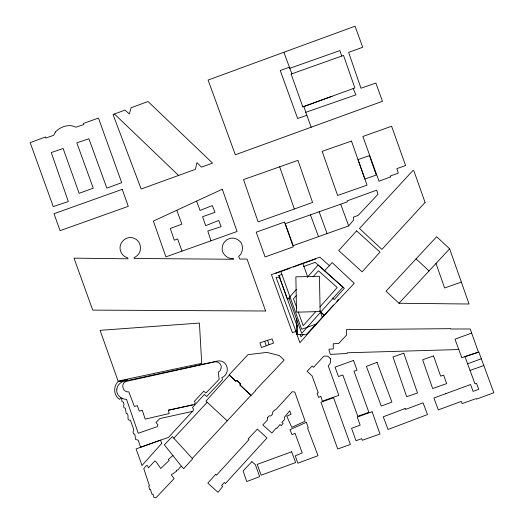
<?xml version="1.0" encoding="UTF-8"?>
<svg xmlns="http://www.w3.org/2000/svg" width="524" height="524" viewBox="0 0 524 524"><rect width="100%" height="100%" fill="white"/><g stroke="black" fill="none" stroke-linecap="round" stroke-linejoin="round"><path stroke-width="0.79" d="M121.712 398.155L121.941 401.535L123.474 402.222L124.024 404.528L123.631 405.674L123.9 407.692L125.426 408.281L126.146 413.371L127.483 413.764L128.039 415.689L128.007 419.043L129.055 420.202L130.397 420.215L133.666 429.359L133.063 432.32L133.62 433.957L134.819 434.082L135.585 439.44L138.257 440.232L140.589 447.254L168.499 437.363L192.413 411.425M120.749 397.572L119.76 399.406C113.642 395.908 112.961 386.391 118.11 381.649L127.542 379.795L127.686 380.47M348.683 225.903L353.752 219.87L353.274 217.198L358.18 215.371L377.987 194.286L376.677 190.166L347.143 200.888L347.386 201.851L285.285 223.683L293.224 245.632L348.683 225.903L340.705 204.203M296.466 289.379L288.881 297.887L301.7 333.421L342.925 287.172L318.134 265.072L307.3 277.222M296.204 295.733L293.492 298.778L296.82 308.001M313.031 276.855L318.461 270.764L337.233 287.499L319.948 306.894M315.625 311.741L303.193 325.686L298.202 311.846M303.108 334.554L301.031 336.886L300.2 334.581M333.519 304.981L299.911 342.689L295.752 331.161M336.801 301.307L338.602 299.283M173.817 438.208L207.209 402.268M192.295 458.421L250.983 395.306L239.887 384.937L240.699 384.013L236.763 380.286L235.918 381.23L229.093 374.876L248.016 354.63L266.971 352.416L279.279 355.521L284.165 360.073L255.463 390.288L255.725 390.531L251.147 395.437L239.887 384.937L240.739 384.033L236.756 380.326L235.918 381.315L229.302 375.112L205.958 401.115L227.2 420.844M398.993 303.265L449.638 248.802L436.656 236.724L386.005 291.187L398.993 303.265L469.059 304.012L449.638 248.802M324.395 270.941L332.177 262.629L354.25 283.301L306.114 334.705L297.134 334.613L276.063 277.34L280.065 277.248M173.012 455.461L168.342 459.489L169.2 460.419L160.757 468.522L156.309 462.057L154.888 460.917L148.482 467.775L147.565 465.685L146.366 465.613L143.753 468.594L149.451 485.846L148.711 486.161L149.661 489.593L150.309 489.265L152.104 494.453L153.015 494.106L153.912 497.44L155.969 497.8L174.106 478.595L171.269 474.816L176.719 471.063L176.274 470.323L178.258 469.727L179.745 467.585L181.448 466.268L183.675 468.685L192.649 458.814L172.304 436.544L164.346 444.85L181.448 466.268M332.105 96.246L302.813 106.909L291.154 74.074L291.855 73.779L283.884 52.256L355.069 26.2L362.719 47.258L348.63 52.38L360.957 88.215L375.872 83.067L382.481 101.289L235.315 154.79L208.094 80.061L283.884 52.256M114.442 113.99L113.033 114.52L141.166 189.02L195.406 169.344L196.965 162.623L201.471 167.149L212.567 163.121L148.023 101.532L131.105 107.754L129.317 113.963L124.994 110.086L114.442 113.99L178.586 175.448M471.417 333.14L454.996 339.185L461.808 357.696L478.425 352.167L470.211 328.987L450.719 329L450.725 328.659L346.475 329.609L346.6 335.052L338.727 343.489L333.225 343.77L333.329 348.919L329.092 349.148L329.052 350.366L330.402 354.421L347.229 353.438L347.209 352.776L458.801 349.534M467.605 363.813L481.327 358.783M289.228 67.269L280.235 70.53L297.639 118.49L306.874 115.326L311.191 127.273M302.813 106.909L354.872 87.953L343.515 55.42L291.154 74.074M275.768 273.39L290.139 268.196M293.165 267.102L295.431 266.277M296.191 266.009L315.854 258.895M297.429 326.911L278.879 275.48L281.945 274.373M303.409 266.611L315.186 262.354L344.32 288.318L334.26 299.604L332.452 297.999M289.752 298.346L287.434 299.184L278.879 275.48M296.669 331.083L292.379 332.635L271.439 274.583L319.85 257.12L329.662 265.865M316.692 323.865L301.68 329.275L280.746 271.229M294.344 209.017L312.566 202.454L297.953 160.351L243.536 179.588L258.09 221.875L294.344 209.017L279.685 166.822M470.041 370.435L483.816 365.542M289.615 68.369L339.866 50.599L341.733 56.055M266.225 345.683L273.521 343.141L272.113 338.884L267.594 340.331M461.349 282.089L444.614 287.971L436.001 263.474M306.848 115.339L305.754 112.326L355.907 94.851L353.189 88.569M264.718 341.275L266.271 345.827L261.417 347.491L260.009 342.827L267.581 340.292L269.113 344.661M192.216 404.993L194.43 404.338L195.21 402.622L194.456 401.273L203.744 391.199L205.952 393.039L219.124 379.363L218.331 372.164L220.165 370.645L221.154 368.162L221.266 366.152C220.486 363.204 217.526 361.246 214.499 361.868L126.441 381.348L124.24 382.382C120.802 386.031 123.788 392.587 128.845 391.919L134.367 406.447L137.439 405.707L139.214 411.098L142.292 410.266L145.174 419.115L169.114 413.587L168.407 410.272L192.216 404.993L168.387 410.168M127.542 379.795L118.11 381.649M265.445 310.994L92.715 310.116L74.008 258.142L128.059 258.804L127.712 257.867A2.188 2.188 0 0 0 126.526 257.356A11.168 11.168 0 0 1 125.341 256.845A10.631 10.631 0 0 1 121.706 253.465A10.297 10.297 0 0 1 120.166 249.214A9.976 9.976 0 0 1 120.54 244.76A10.69 10.69 0 0 1 122.544 241.368A11.024 11.024 0 0 1 125.701 238.721A9.851 9.851 0 0 1 129.376 237.575A9.923 9.923 0 0 1 133.175 237.962A10.126 10.126 0 0 1 136.823 239.913A10.166 10.166 0 0 1 139.803 244.21A11.024 11.024 0 0 1 140.432 247.695A10.762 10.762 0 0 1 139.888 251.54A10.022 10.022 0 0 1 138.113 254.618A13.48 13.48 0 0 1 135.546 256.826L134.792 257.291A0.976 0.976 0 0 0 134.033 257.762L134.17 258.45L233.704 259.275L233.449 258.561A1.055 1.055 0 0 0 232.466 258.561L231.484 258.568A10.539 10.539 0 0 1 224.698 254.972A10.172 10.172 0 0 1 222.72 251.815A9.773 9.773 0 0 1 222.242 247.524A10.493 10.493 0 0 1 225.543 240.889A10.244 10.244 0 0 1 229.329 238.617A9.89 9.89 0 0 1 233.946 238.25A10.578 10.578 0 0 1 238.001 239.868A10.008 10.008 0 0 1 241.171 242.966A9.864 9.864 0 0 1 242.429 247.472A11.397 11.397 0 0 1 241.905 251.507A10.572 10.572 0 0 1 240.136 254.998L239.403 255.725A2.116 2.116 0 0 0 238.669 256.452L239.743 259.072L247.02 259.039L265.589 310.994M320.177 311.551L324.291 315.297M416.056 258.869L429.045 270.947M320.426 311.793L324.238 315.356M310.404 214.853L318.52 236.632M196.579 201.105L200.05 210.438L212.318 205.572L215.03 212.331L202.585 216.707L205.644 225.667L218.763 220.453L221.108 226.669L207.799 231.012L210.969 240.804M319.136 211.781L327.087 233.586M176.811 210.242L181.861 224.167L170.3 228.477L174.269 240.175L177.656 238.964L181.998 251.134M302.793 263.271L307.752 277.026M319.876 310.634L322.358 317.511M304.012 106.523L305.754 112.326M296.715 318.585L297.134 334.613L296.918 324.847M267.43 417.844L267.378 420.071L262.799 424.925L271.864 433.021L276.194 428.023L276.731 428.527L279.986 424.525L281.296 425.639L283.15 423.418L281.879 422.265L284.303 419.907L284.447 417.202L289.733 410.796L291.069 414.281L286.779 416.187L291.776 427.374L305.138 421.132L294.776 392.057L292.209 391.697L275.775 409.689L274.425 410.135L272.69 412.074L272.473 414.17L270.934 415.886L269.146 415.886L267.43 417.844M116.885 389.024C115.594 394.696 121.227 399.347 126.539 399.373L138.231 433.237L157.187 426.706L157.881 424.702L155.982 422.475L159.761 418.584L192.727 411.327L193.317 410.371L193.232 408.641L192.406 407.613L204.386 394.441L206.685 396.498L222.294 379.893L221.927 377.365L222.693 377.287C231.575 372.151 226.591 358.226 216.327 361.311L122.904 381.505C119.904 382.861 117.193 385.625 116.885 389.024M330.637 358.776L330.428 362.811L328.293 365.975L338.838 395.397L322.404 401.122L320.793 396.295L318.618 397.467L317.053 393.223L318.264 392.771L312.062 375.846L307.103 371.352L312.121 365.981L313.529 367.344L323.917 356.104L327.736 356.176L330.637 358.776M55.433 131.976L53.671 135.316L45.83 138.035L45.549 136.96L30.169 142.62L53.245 206.554L68.33 201.563L51.254 152.556L63.122 148.502L79.137 193.284L93.265 188.188L76.812 142.842L88.916 138.781L106.85 188.123L121.692 182.686L98.453 118.07L83.467 123.409L83.847 124.529L75.856 127.221C69.083 123.592 60.398 126.618 55.433 131.976M161.739 443.409L142.011 465.489L136.089 448.904L160.534 440.088L161.739 443.409M215.731 474.286L207.825 483.089L217.997 492.337L222.726 486.449L221.6 485.453L224.377 482.493L225.405 483.541L266.998 437.946L257.382 429.136L248.127 438.902L248.979 439.636L216.523 475.17L215.731 474.286M356.608 230.855L338.701 250.557L362.104 271.832L380.011 252.129L356.608 230.855M425.062 202.447L381.924 249.404L359.471 228.477L412.951 170.49L413.881 170.817L425.062 202.447M251.88 461.69L243.09 470.919L246.719 481.569L259.635 476.644L255.365 464.624L251.88 461.69M222.307 189.216L153.375 221.062L165.912 256.871L237.071 231.497L222.307 189.216M306.35 422.324L289.936 429.7L292.019 434.645L295.064 433.315L302.237 452.952L295.261 455.828L297.815 463.216L318.022 455.684L307.536 428.01L308.256 427.702L306.35 422.324M405.111 408.517L383.247 416.803L388.048 429.484L427.492 414.55L423.045 402.805L405.471 409.46L405.111 408.517M390.563 176.883L379.016 181.199L362.863 136.476L391.611 126.245L405.596 165.551L396.865 168.61L398.299 173.156L390.256 176.031L390.563 176.883M377.051 362.379L366.4 366.361L381.249 406.074L391.9 402.091L377.051 362.379M445.754 393.662L433.931 398.011L438.3 409.879L461.284 401.417L462.096 403.618L476.205 398.561L476.499 399.137L493.831 392.751L478.864 352.095L464.932 356.549L474.999 383.902L476.545 383.332L478.746 389.306L473.087 391.389L470.559 384.524L445.754 393.662M291.685 451.78L257.212 464.388L261.162 475.17L295.628 462.568L291.685 451.78M353.51 360.44L335.039 367.134L338.445 376.54L342.82 374.955L357.787 416.266L368.87 412.25L354.014 371.241L357.021 370.147L353.51 360.44M284.46 222.091L256.229 232.178L265.079 256.943L293.302 246.856L284.46 222.091M333.585 397.709L320.957 402.236L337.725 449.009L350.346 444.483L333.585 397.709M122.236 189.347L53.998 213.694L60.057 230.671L128.295 206.332L122.236 189.347M372.119 411.779L357.27 417.045L360.171 425.219L351.571 428.272L355.986 440.71L361.743 438.667L362.313 440.271L380.005 433.996L372.119 411.779M351.486 141.067L322.149 151.344L337.6 195.465L367.029 185.162L351.486 141.067M369.427 155.615L357.984 159.624L364.881 179.031L376.239 175.055L369.427 155.615M433.545 355.947L422.645 359.772L432.641 388.533L446.651 383.614L443.651 375.066L440.625 376.127L433.545 355.947M403.794 353.215L392.98 356.942L406.696 396.72L417.51 392.987L403.794 353.215M201.72 363.348L118.103 381.053L100.077 330.349L199.421 323.059L201.72 363.348M320.157 311.551L296.525 312.173L295.863 276.855L319.411 276.279L320.157 311.551"/></g></svg>
